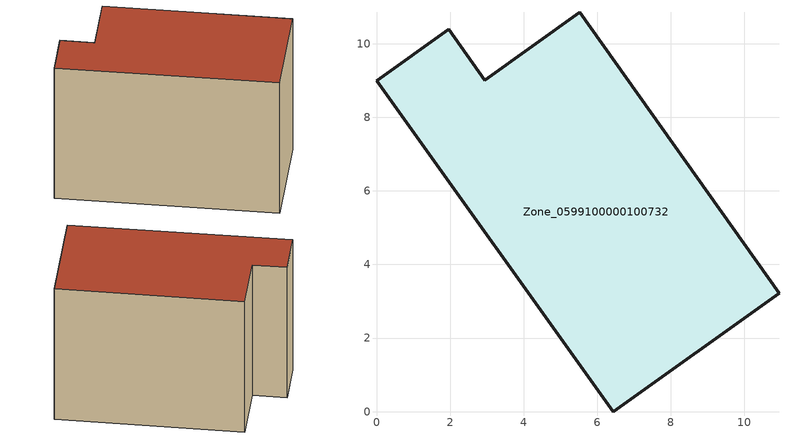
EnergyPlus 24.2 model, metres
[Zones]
Zone_0599100000100732
 floor ground (C_G): 6.44,0 0,8.99 1.96,10.39 2.94,9 5.53,10.85 10.94,3.21 z0
 wall outside (C_F): 2.94,9 1.96,10.39 0,8.99 6.44,0 10.94,3.21 5.53,10.85 2.94,9 z0:7.7
 roof outside (C_R): 10.94,3.21 5.53,10.85 2.94,9 1.96,10.39 0,8.99 6.44,0 z7.7
[BUILDING]
Pand.0599100000100732: North Axis=0; Terrain=City; Loads Convergence Tolerance Value=0.04; Temperature Convergence Tolerance Value=0.4; Solar Distribution=FullExterior; Maximum Number of Warmup Days=25; Minimum Number of Warmup Days=1
[Site:Location]
Rotterdam.The.Hague.AP_ZH_NLD Design_Conditions: Latitude=51.96; Longitude=4.45; Time Zone=1; Elevation=-4.5
[SITE:GROUNDTEMPERATURE:BUILDINGSURFACE]
18, 18, 18, 18, 18, 18, 18, 18, 18, 18, 18, 18
[MATERIAL] Thermal Absorptance=0.9; Solar Absorptance=0.7; Visible Absorptance=0.7
Name | Roughness | Thickness | Conductivity | Density | Specific Heat
G.TI.1975-1991 | MediumSmooth | 0.15 | 0.288461 | 540 | 1210
F.TI.1975-1991 | Rough | 0.3 | 0.230769 | 1920 | 840
R.TI.1975-1991 | MediumRough | 0.2 | 0.153846 | 1500 | 1000
[CONSTRUCTION]
C_G: G.TI.1975-1991
C_F: F.TI.1975-1991
C_R: R.TI.1975-1991
[ZONE]
Zone_0599100000100732: Type=1; Multiplier=1; Ceiling Height=Autocalculate; Volume=Autocalculate; Floor Area=autocalculate; Part of Total Floor Area=Yes
[ZONEINFILTRATION:DESIGNFLOWRATE]
Infil_Zone_0599100000100732: Zone or ZoneList or Space or SpaceList=Zone_0599100000100732; Schedule=AlwaysOn; Design Flow Rate Calculation Method=Flow/Area; Flow Rate per Floor Area=0.003; Constant Term Coefficient=1; Temperature Term Coefficient=0; Velocity Term Coefficient=0; Velocity Squared Term Coefficient=0
[HVACTEMPLATE:ZONE:IDEALLOADSAIRSYSTEM]
Zone_0599100000100732: Maximum Heating Supply Air Temperature=50; Minimum Cooling Supply Air Temperature=13; Maximum Heating Supply Air Humidity Ratio=0.0156; Minimum Cooling Supply Air Humidity Ratio=0.0077; Heating Limit=NoLimit; Cooling Limit=NoLimit; Dehumidification Control Type=ConstantSensibleHeatRatio; Cooling Sensible Heat Ratio=0.7; Dehumidification Setpoint=60; Humidification Control Type=None; Humidification Setpoint=30; Outdoor Air Method=None; Outdoor Air Flow Rate per Person=0.00944; Outdoor Air Flow Rate per Zone Floor Area=0; Outdoor Air Flow Rate per Zone=0; Demand Controlled Ventilation Type=None; Outdoor Air Economizer Type=NoEconomizer; Heat Recovery Type=None; Sensible Heat Recovery Effectiveness=0.7; Latent Heat Recovery Effectiveness=0.65
[ZONECONTROL:THERMOSTAT]
ThermostatControl_Zone_0599100000100732: Zone or ZoneList=Zone_0599100000100732; Control Type Schedule=DualSetpointControlType; Control 1=Thermostat_Zone_0599100000100732; Temperature Difference Between Cutout And Setpoint=0
[THERMOSTATSETPOINT:DUALSETPOINT]
Thermostat_Zone_0599100000100732: Heating Setpoint Temperature Schedule=HeatingSetpoint_Zone_0599100000100732; Cooling Setpoint Temperature Schedule=CoolingSetpoint_Zone_0599100000100732
[SCHEDULE:COMPACT]
HeatingSetpoint_Zone_0599100000100732: Through: 12/31, For: AllDays, Until: 24:00, 21
CoolingSetpoint_Zone_0599100000100732: Through: 12/31, For: AllDays, Until: 24:00, 24
DualSetpointControlType: Through: 12/31, For: AllDays, Until: 24:00, 4
AlwaysOn: Through: 12/31, For: AllDays, Until: 24:00, 1
